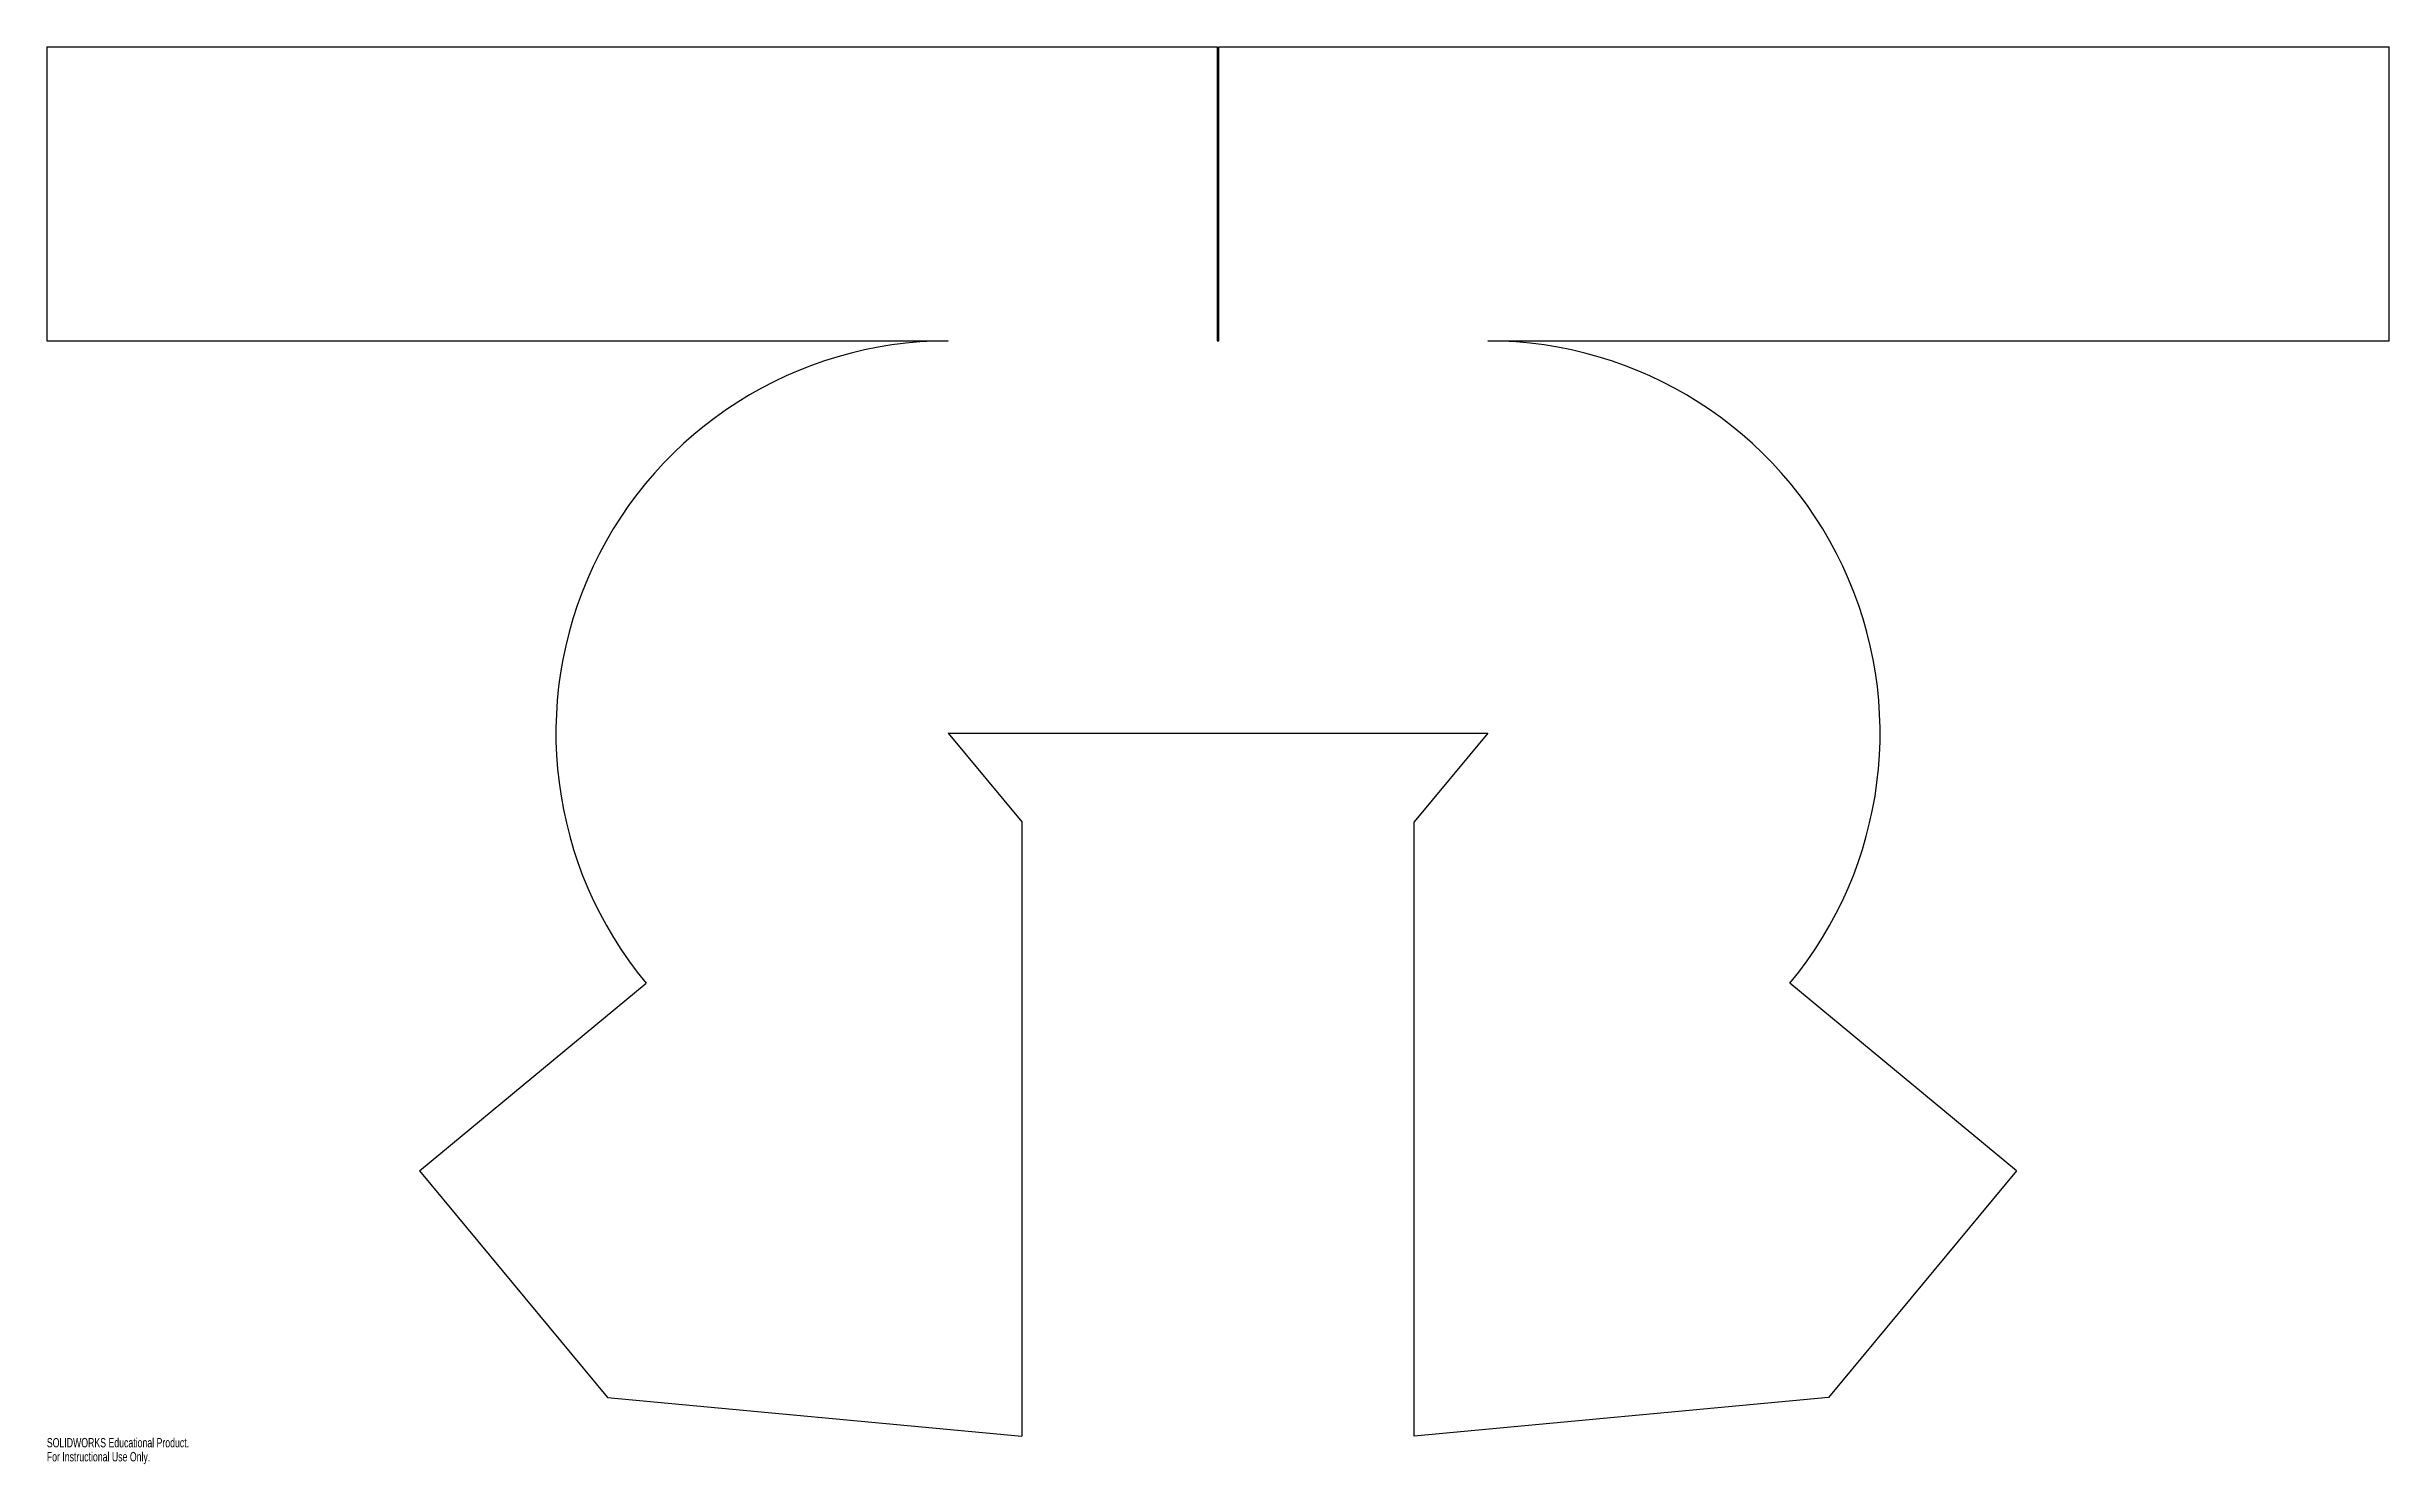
# Model space of a CAD drawing. Header units: inches. Extents: x -18.3 to 29.4, y -8.3 to 20.7.
import ezdxf

# ---------------------------------------------------------------- set-up
doc = ezdxf.new("R2010")
doc.units = ezdxf.units.IN
doc.header["$MEASUREMENT"] = 0
doc.styles.add('SLDTEXTSTYLE0', font='TXT', dxfattribs={"width": 0.7})

msp = doc.modelspace()

# ---------------------------------------------------------------- linework, layer by layer
at = {"color": 7, "linetype": 'Continuous', "lineweight": 25}
for p, q in [((-18.326, 20.66), (-18.326, 14.66)), ((-18.326, 20.66), (5.538, 20.66)), ((5.538, 20.66), (5.538, 14.66)), ((5.57, 14.66), (5.57, 20.66)), ((5.57, 20.66), (29.433, 20.66)), ((29.433, 14.66), (29.433, 20.66)), ((-18.326, 14.66), (0.054, 14.66)), ((5.538, 14.66), (5.57, 14.66)), ((11.054, 14.66), (29.433, 14.66)), ((0.054, 6.66), (1.554, 4.851)), ((0.054, 6.66), (11.054, 6.66)), ((11.054, 6.66), (9.554, 4.851)), ((1.554, 4.851), (1.554, -7.684)), ((9.554, -7.684), (9.554, 4.851)), ((-10.724, -2.275), (-6.105, 1.554)), ((21.832, -2.275), (17.213, 1.554)), ((-10.724, -2.275), (-6.895, -6.894)), ((21.832, -2.275), (18.002, -6.894)), ((-6.895, -6.894), (1.554, -7.684)), ((18.002, -6.894), (9.554, -7.684))]:
    msp.add_line(p, q, dxfattribs=at)
for centre, start, end in [((0.054, 6.66), 90, 219.66), ((11.054, 6.66), 320.34, 90)]:
    msp.add_arc(centre, 8, start, end, dxfattribs=at)

# ---------------------------------------------------------------- texts
at = {"color": 7, "linetype": 'Continuous', "char_height": 0.1903, "attachment_point": 1, "style": 'SLDTEXTSTYLE0'}
for s, insert in [('SOLIDWORKS Educational Product.', (-18.326, -7.724)), ('For Instructional Use Only.', (-18.326, -8.01))]:
    msp.add_mtext(s, dxfattribs=dict(at, insert=insert))

doc.saveas('drawing.dxf')
